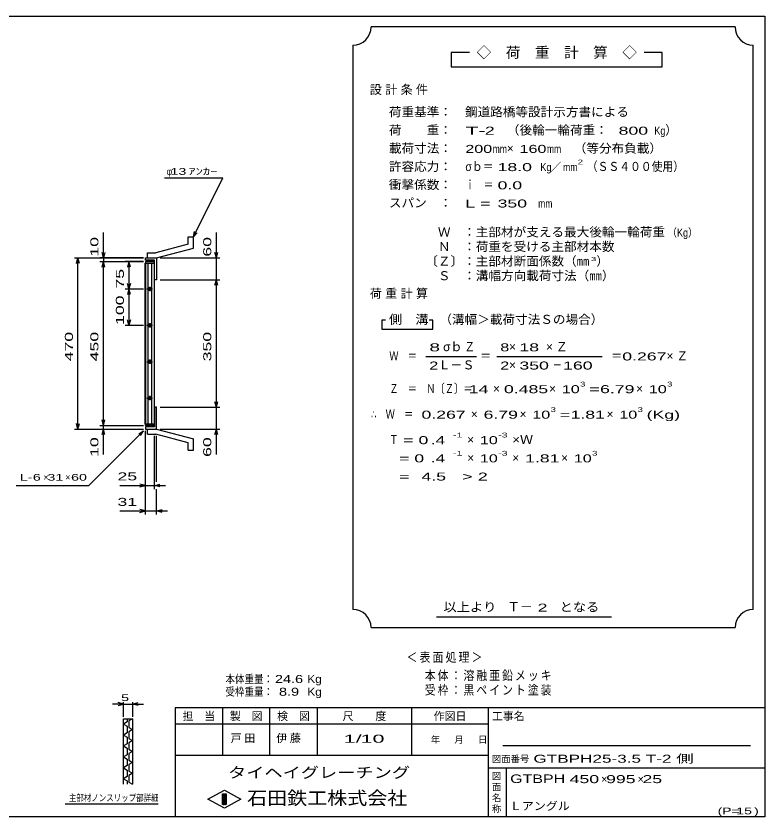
# Model space of a CAD drawing. Units: millimetres, scale not verified. Extents: x -1820 to 1736, y -1282 to 1048.
# Drawn here: x -321 to 1736, y -1152 to 1048 of the extents above; entities that cross this region are included whole.
import ezdxf
from ezdxf.enums import TextEntityAlignment as Align

# ---------------------------------------------------------------- set-up
doc = ezdxf.new("R2010")
doc.units = ezdxf.units.MM
doc.header["$LTSCALE"] = 10
for name, color, linetype, lineweight in [('0_2', 150, 'Continuous', 25), ('16', 3, 'Continuous', 25), ('19', 6, 'Continuous', 25), ('22', 4, 'Continuous', 25), ('24', 2, 'Continuous', 25), ('32', 4, 'Continuous', 25)]:
    doc.layers.add(name, color=color, linetype=linetype, lineweight=lineweight)
doc.styles.add('ベクトル', font='')
doc.styles.get('ベクトル').set_extended_font_data('ベクトル')

msp = doc.modelspace()

# ---------------------------------------------------------------- linework, layer by layer
at = {"layer": '0_2'}
for p, q in [((-1724, 1048.5), (1736, 1048.5)), ((1736, 1048.5), (1736, -1151.5)), ((1736, -851.5), (116, -851.5)), ((116, -851.5), (116, -1151.5)), ((246, -851.5), (246, -981.5)), ((376, -981.5), (376, -851.5)), ((506, -851.5), (506, -981.5)), ((766, -981.5), (766, -851.5)), ((976, -851.5), (976, -1151.5)), ((976, -896.5), (116, -896.5)), ((1696, -956.5), (1016, -956.5)), ((116, -981.5), (976, -981.5)), ((976, -1016.5), (1736, -1016.5)), ((1026, -1151.5), (1026, -1016.5)), ((206, -1102.5), (251, -1077.5)), ((251, -1077.5), (296, -1102.5)), ((246, -1087.5), (256, -1087.5)), ((246, -1117.5), (246, -1087.5)), ((246, -1087.5), (248, -1087.5)), ((248, -1087.5), (248, -1117.5)), ((250, -1117.5), (250, -1087.5)), ((250, -1087.5), (252, -1087.5)), ((252, -1087.5), (252, -1117.5)), ((254, -1117.5), (254, -1087.5)), ((254, -1087.5), (256, -1087.5)), ((256, -1087.5), (256, -1117.5)), ((256, -1087.5), (256, -1117.5)), ((251, -1127.5), (206, -1102.5)), ((256, -1117.5), (246, -1117.5)), ((248, -1117.5), (250, -1117.5)), ((296, -1102.5), (251, -1127.5)), ((252, -1117.5), (254, -1117.5)), ((1736, -1151.5), (-1724, -1151.5))]:
    msp.add_line(p, q, dxfattribs=at)
at = {"layer": '16'}
for p, q in [((59, 374), (34, 374)), ((34, 374), (34, 369.5)), ((59, 369.5), (59, 374)), ((33.3, -71.5), (33.3, 369.5)), ((33.3, 369.5), (34, 369.5)), ((34, 369.5), (59, 369.5)), ((34, 369.5), (34, -71.5)), ((59, 369.5), (34, 369.5)), ((41, 369.5), (41, -71.5)), ((52, -71.5), (52, 369.5)), ((59, -71.5), (59, 369.5)), ((38, 299), (54, 299)), ((48, 302), (44, 302)), ((44, 296), (48, 296)), ((46, 305), (46, 293)), ((38, 199), (54, 199)), ((48, 202), (44, 202)), ((46, 205), (46, 193)), ((44, 196), (48, 196)), ((38, 99), (54, 99)), ((48, 102), (44, 102)), ((44, 96), (48, 96)), ((46, 105), (46, 93)), ((48, 2), (44, 2)), ((46, 5), (46, -7)), ((38, -1), (54, -1)), ((44, -4), (48, -4)), ((34, -71.5), (33.3, -71.5)), ((34, -71.5), (59, -71.5)), ((34, -76), (34, -71.5)), ((34, -71.5), (59, -71.5)), ((59, -76), (34, -76)), ((59, -71.5), (59, -76))]:
    msp.add_line(p, q, dxfattribs=at)
for centre, radius, start, end in [((44, 299), 3, 90, 270), ((46, 299), 4, 46.6, 133.4), ((46, 299), 4, 226.6, 313.4), ((48, 299), 3, 270, 90), ((44, 199), 3, 90, 270), ((46, 199), 4, 46.6, 133.4), ((48, 199), 3, 270, 90), ((46, 199), 4, 226.6, 313.4), ((44, 99), 3, 90, 270), ((46, 99), 4, 46.6, 133.4), ((46, 99), 4, 226.6, 313.4), ((48, 99), 3, 270, 90), ((44, -1), 3, 90, 270), ((46, -1), 4, 46.6, 133.4), ((48, -1), 3, 270, 90), ((46, -1), 4, 226.6, 313.4)]:
    msp.add_arc(centre, radius, start, end, dxfattribs=at)
at = {"layer": '19'}
for p, q in [((152, 442), (166, 442)), ((152, 422), (152, 442)), ((166, 411), (166, 442)), ((152, 422), (63, 398)), ((40, 398), (63, 398)), ((40, 384), (40, 398)), ((65, 384), (166, 411)), ((34, 378), (34, 384)), ((34, 384), (64, 384)), ((59, 378), (34, 378)), ((40, 384), (65, 384)), ((59, 324), (59, 378)), ((64, 384), (65, 383)), ((65, 383), (65, 324)), ((65, 324), (59, 324)), ((65, -26), (59, -26)), ((59, -26), (59, -80)), ((65, -85), (65, -26)), ((34, -80), (34, -86)), ((59, -80), (34, -80)), ((34, -86), (64, -86)), ((40, -86), (65, -86)), ((40, -100), (40, -86)), ((64, -86), (65, -85)), ((65, -86), (166, -113)), ((40, -100), (63, -100)), ((152, -124), (63, -100)), ((152, -144), (152, -124)), ((166, -144), (166, -113)), ((152, -144), (166, -144))]:
    msp.add_line(p, q, dxfattribs=at)
at = {"layer": '22'}
for p, q in [((87, 604), (247, 604)), ((166, 442), (247, 604)), ((-81, 384), (-81, 454)), ((166, 442), (169, 456.6)), ((166, 442), (176, 453)), ((229, 384), (229, 454)), ((-81, 384), (-85, 399)), ((-77, 399), (-81, 384)), ((229, 384), (225, 399)), ((229, 384), (233, 399)), ((-161, 384), (29, 384)), ((-155, 369), (-151, 384)), ((-147, 369), (-151, 384)), ((-151, -86), (-151, 384)), ((29, 384), (-91, 384)), ((-91, 374), (29, 374)), ((-85, 359), (-81, 374)), ((-81, 384), (-81, 374)), ((-77, 359), (-81, 374)), ((-81, -76), (-81, 374)), ((29, 374), (-21, 374)), ((-11, 374), (-15, 359)), ((-7, 359), (-11, 374)), ((-11, 374), (-11, 299)), ((75, 384), (239, 384)), ((229, 324), (229, 384)), ((-11, 299), (-15, 314)), ((-7, 314), (-11, 299)), ((75, 324), (239, 324)), ((225, 309), (229, 324)), ((233, 309), (229, 324)), ((229, -26), (229, 324)), ((-21, 299), (29, 299)), ((-11, 299), (-15, 284)), ((-7, 284), (-11, 299)), ((-11, 299), (-11, 199)), ((-21, 199), (29, 199)), ((-11, 199), (-15, 214)), ((-7, 214), (-11, 199)), ((229, -26), (225, -11)), ((229, -26), (233, -11)), ((75, -26), (239, -26)), ((229, -86), (229, -26)), ((-81, -76), (-85, -61)), ((-81, -76), (-77, -61)), ((-161, -86), (29, -86)), ((-151, -86), (-155, -71)), ((-151, -86), (-147, -71)), ((-91, -76), (29, -76)), ((-91, -86), (29, -86)), ((-85, -101), (-81, -86)), ((-81, -86), (-81, -76)), ((-77, -101), (-81, -86)), ((-81, -156), (-81, -86)), ((75, -86), (239, -86)), ((225, -101), (229, -86)), ((233, -101), (229, -86)), ((229, -156), (229, -86)), ((-121, -241), (29, -91)), ((16, -99), (29, -91)), ((21, -104), (29, -91)), ((34, -251), (34, -91)), ((34, -321), (34, -91)), ((59, -251), (59, -105)), ((65, -231), (65, -105)), ((-321, -241), (-121, -241)), ((-36, -241), (34, -241)), ((34, -241), (19, -237)), ((19, -245), (34, -241)), ((34, -241), (59, -241)), ((59, -241), (74, -237)), ((74, -245), (59, -241)), ((59, -241), (89, -241)), ((65, -321), (65, -251)), ((34, -311), (19, -307)), ((65, -311), (80, -307)), ((-36, -311), (34, -311)), ((19, -315), (34, -311)), ((34, -311), (65, -311)), ((80, -315), (65, -311)), ((65, -311), (95, -311))]:
    msp.add_line(p, q, dxfattribs=at)
at = {"layer": '24', "color": 4}
for p, q in [((1654, 1018.5), (654, 1018.5)), ((604, 968.5), (604, -581.5)), ((1704, -581.5), (1704, 968.5)), ((924, 948.5), (874, 948.5)), ((874, 948.5), (874, 908.5)), ((1454, 948.5), (1404, 948.5)), ((1454, 908.5), (1454, 948.5)), ((874, 908.5), (1454, 908.5)), ((694, 213.5), (684, 213.5)), ((684, 213.5), (684, 188.5)), ((824, 213.5), (814, 213.5)), ((824, 188.5), (824, 213.5)), ((684, 188.5), (824, 188.5)), ((804, 113.5), (944, 113.5)), ((999, 113.5), (1289, 113.5)), ((834, -601.5), (1314, -601.5)), ((654, -631.5), (1654, -631.5))]:
    msp.add_line(p, q, dxfattribs=at)
for centre, start, end in [((604, 1018.5), 270, 0), ((1704, 1018.5), 180, 270), ((604, -631.5), 0, 90), ((1704, -631.5), 90, 180)]:
    msp.add_arc(centre, 50, start, end, dxfattribs=at)
at = {"layer": '32'}
for p, q in [((-26, -841.5), (-56, -841.5)), ((-26, -841.5), (-41, -837.5)), ((-41, -845.5), (-26, -841.5)), ((-26, -876.5), (-26, -836.5)), ((-26, -841.5), (-1, -841.5)), ((-1, -836.5), (-1, -876.5)), ((-1, -841.5), (14, -837.5)), ((14, -845.5), (-1, -841.5)), ((-1, -841.5), (29, -841.5)), ((-26, -881.5), (-1, -881.5)), ((-26, -1061.5), (-26, -881.5)), ((-16, -890.5), (-26, -896.5)), ((-26, -896.5), (-16, -902.5)), ((-16, -881.5), (-16, -890.5)), ((-1, -881.5), (-11, -887.5)), ((-11, -887.5), (-11, -905.5)), ((-1, -881.5), (-1, -1061.5)), ((-16, -920.5), (-26, -926.5)), ((-16, -902.5), (-16, -920.5)), ((-11, -905.5), (-1, -911.5)), ((-1, -911.5), (-11, -917.5)), ((-11, -917.5), (-11, -935.5)), ((-26, -926.5), (-16, -932.5)), ((-16, -932.5), (-16, -950.5)), ((-11, -935.5), (-1, -941.5)), ((-1, -941.5), (-11, -947.5)), ((-16, -950.5), (-26, -956.5)), ((-26, -956.5), (-16, -962.5)), ((-16, -962.5), (-16, -980.5)), ((-11, -947.5), (-11, -965.5)), ((-11, -965.5), (-1, -971.5)), ((-16, -980.5), (-26, -986.5)), ((-26, -986.5), (-16, -992.5)), ((-1, -971.5), (-11, -977.5)), ((-11, -977.5), (-11, -995.5)), ((-16, -1010.5), (-26, -1016.5)), ((-16, -992.5), (-16, -1010.5)), ((-11, -995.5), (-1, -1001.5)), ((-1, -1001.5), (-11, -1007.5)), ((-11, -1007.5), (-11, -1025.5)), ((-26, -1016.5), (-16, -1022.5)), ((-16, -1022.5), (-16, -1040.5)), ((-11, -1025.5), (-1, -1031.5)), ((-1, -1031.5), (-11, -1037.5)), ((-16, -1040.5), (-26, -1046.5)), ((-26, -1046.5), (-16, -1052.5)), ((-16, -1052.5), (-16, -1061.5)), ((-11, -1037.5), (-11, -1055.5)), ((-11, -1055.5), (-1, -1061.5)), ((69, -1116.5), (-186, -1116.5))]:
    msp.add_line(p, q, dxfattribs=at)

# ---------------------------------------------------------------- texts
at = {"layer": '0_2', "style": 'ベクトル'}
for s, height, p in [('担\u3000当', 21.99, (136, -874.5)), ('製\u3000図', 21.99, (266, -874.5)), ('検\u3000図', 21.99, (396, -874.5)), ('尺\u3000\u3000度', 21.99, (576, -874.5)), ('作図日', 21.99, (826, -874.5)), ('工事名', 21.99, (986, -874.5)), ('年', 18.3, (818, -939)), ('月', 18.3, (883, -939)), ('日', 18.3, (948, -939)), ('図面番号', 18.33, (986, -992)), ('図', 18.3, (986, -1039)), ('面', 18.3, (986, -1069)), ('名', 18.3, (986, -1099)), ('称', 18.3, (986, -1129))]:
    msp.add_text(s, height=height, dxfattribs=at).set_placement(p, align=Align.MIDDLE_LEFT)
at = {"layer": '0_2', "color": 222, "style": 'ベクトル'}
for s, height, width, p in [('タイヘイグレーチング', 29.33, 1.25, (261, -1029.5)), ('石田鉄工株式会社', 36.66, 1.1, (313.5, -1099.5))]:
    msp.add_text(s, height=height, dxfattribs=dict(at, width=width)).set_placement(p, align=Align.MIDDLE_LEFT)
at = {"layer": '22', "color": 2, "style": 'ベクトル'}
for s, height, p in [('φ', 18.3, (92, 621.5)), ('×', 18.3, (-246, -218.5)), ('×', 18.3, (-186, -218.5)), ('×', 22, (1286, -1047.5)), ('×', 22, (1386, -1047.5))]:
    msp.add_text(s, height=height, dxfattribs=at).set_placement(p, align=Align.MIDDLE_LEFT)
for s, height, width, p in [(' 13 ', 18.33, 1.6, (92, 621.5)), ('ｱﾝｶｰ', 18.33, 1.6, (152, 621.5)), ('L-', 18.33, 1.6, (-311, -218.5)), (' 6 ', 18.33, 1.6, (-286, -218.5)), (' 31 ', 18.33, 1.6, (-246, -218.5)), (' 60 ', 18.33, 1.6, (-181, -218.5)), (' 25 ', 21.99, 1.65, (-56, -216)), (' 31 ', 21.99, 1.65, (-56, -286)), ('本体重量：', 21.99, 0.85, (254, -772.5)), (' 24.6', 21.99, 1.35, (379, -772.5)), ('Kg', 21.99, 1.1, (479, -772.5)), ('受枠重量：', 21.99, 0.85, (254, -807.5)), ('  8.9', 21.99, 1.35, (379, -807.5)), ('Kg', 21.99, 1.1, (479, -807.5)), ('1/', 21.99, 2, (579, -936.5)), (' 10 ', 21.99, 2, (609, -936.5)), ('GTBPH25-3.5 T-2 側                   ', 21.99, 1.6, (1100, -991.5)), ('GTBPH', 23.46, 1.4, (1036, -1046.5)), (' 450 ', 21.99, 1.65, (1186, -1047.5)), (' 995 ', 21.99, 1.65, (1286, -1047.5)), (' 25 ', 21.99, 1.65, (1386, -1047.5)), ('Ｌアングル', 21.99, 1.1, (1035, -1121.5)), ('(P=', 18.33, 1.55, (1606, -1135)), (' 15 ', 18.33, 1.6, (1646, -1135)), (')', 18.3, 1.6, (1706, -1135))]:
    msp.add_text(s, height=height, dxfattribs=dict(at, width=width)).set_placement(p, align=Align.MIDDLE_LEFT)
at = {"layer": '22', "color": 2, "style": 'ベクトル', "width": 1.65}
for s, p in [(' 10 ', (-106, 374)), (' 60 ', (204, 374)), (' 75 ', (-36, 286.5)), (' 100 ', (-36, 186.5)), (' 470 ', (-176, 86.5)), (' 450 ', (-106, 86.5)), (' 350 ', (204, 86.5)), (' 10 ', (-106, -176)), (' 60 ', (204, -176))]:
    msp.add_text(s, height=21.99, rotation=90, dxfattribs=at).set_placement(p, align=Align.MIDDLE_LEFT)
at = {"layer": '22', "color": 2, "attachment_point": 4, "style": 'ベクトル'}
for s, insert, char_height in [('\\T1.2;\\W0.85;＜表面処理＞', (751.5, -714), 25.66), ('\\T1.19;\\W0.85;本体：溶融亜鉛メッキ', (801.5, -764), 25.66), ('\\T1.19;\\W0.85;受枠：黒ペイント塗装', (801.5, -804), 25.66), ('\\T1.25;戸田\u3000', (268.5, -936.5), 21.99), ('\\T1.25;伊藤\u3000', (393.5, -936.5), 21.99)]:
    msp.add_mtext(s, dxfattribs=dict(at, insert=insert, char_height=char_height))
at = {"layer": '24', "style": 'ベクトル'}
for s, height, p in [('◇\u3000荷\u3000重\u3000計\u3000算\u3000◇', 29.33, (944, 948.5)), ('）', 24.2, (1462, 735)), ('×', 24.2, (1027, 685)), ('／', 22, (1146.5, 633.5)), ('）', 24.2, (1273, 375)), ('σｂ', 24.19, (852, 140)), ('×', 24.2, (1033, 140)), ('Ｌ－Ｓ', 24.19, (839, 90)), ('×', 24.2, (1033, 90)), ('×', 24.2, (989, 25)), ('×', 24.2, (1143, 25)), ('×', 24.2, (1382, 25)), ('×', 24.2, (928, -45)), ('×', 24.2, (1062, -45)), ('×', 24.2, (1301, -45)), ('×', 24.2, (918, -115)), ('×', 24.2, (918, -165)), ('×', 24.2, (1042, -165)), ('×', 24.2, (1176, -165)), ('Ｔ－', 25.66, (1028, -574))]:
    msp.add_text(s, height=height, dxfattribs=at).set_placement(p, align=Align.MIDDLE_LEFT)
for s, height, width, p in [('荷重基準：\u3000', 24.19, 1.05, (703, 785)), ('鋼道路橋等設計示方書による', 24.19, 1.05, (912, 785)), ('荷\u3000\u3000重：\u3000', 24.19, 1.05, (703, 735)), ('（後輪一輪荷重：', 24.19, 1.05, (1027, 735)), ('T-', 21.99, 2, (913, 733.5)), (' 2 ', 21.99, 1.65, (953, 733.5)), ('  800', 21.99, 1.65, (1307, 733.5)), ('Kg', 21.99, 0.85, (1432, 733.5)), ('載荷寸法：\u3000', 24.19, 1.05, (703, 685)), ('200', 21.99, 1.5, (913, 683.5)), ('mm', 21.99, 0.8, (988, 683.5)), ('160', 21.99, 1.5, (1062, 683.5)), ('mm', 21.99, 0.8, (1137, 683.5)), ('\u3000（等分布負載）', 24.19, 1.05, (1176, 685)), ('許容応力：\u3000', 24.19, 1.05, (703, 635)), ('σｂ＝', 24.19, 0.9, (913, 635)), (' 18.0', 21.99, 1.65, (988, 633.5)), ('Kg', 21.99, 0.85, (1119, 633.5)), ('mm', 21.99, 0.8, (1181.5, 633.5)), ('2', 13.2, 1.5, (1221.5, 647.5)), ('（ＳＳ４００使用）', 24.19, 0.9, (1246.5, 635)), ('衝撃係数：\u3000', 24.19, 1.05, (703, 585)), ('ｉ\u3000＝', 24.19, 0.75, (913, 585)), (' 0.0', 21.99, 1.65, (988, 583.5)), ('スパン\u3000：\u3000', 24.19, 1.05, (703, 535)), ('L =', 21.99, 1.65, (913, 533.5)), (' 350 ', 21.99, 1.65, (988, 533.5)), ('mm', 21.99, 0.8, (1113, 533.5)), ('\u3000Ｗ\u3000：主部材が支える最大後輪一輪荷重', 24.19, 1.05, (803, 455)), ('（Kg）', 21.99, 0.85, (1468, 453.5)), ('\u3000Ｎ\u3000：荷重を受ける主部材本数', 24.19, 1.05, (803, 415)), ('〔Ｚ〕：主部材断面係数（㎜', 24.19, 1.05, (803, 375)), ('3', 11, 1.8, (1258, 381)), ('\u3000Ｓ\u3000：溝幅方向載荷寸法（㎜）', 24.19, 1.05, (803, 335)), ('側\u3000溝', 24.19, 1.1, (703, 215)), ('\u3000（溝幅＞載荷寸法Ｓの場合）', 24.19, 1.05, (807, 215)), ('8', 22, 1.8, (814, 138.5)), ('Ｚ', 24.2, 0.9, (910, 140)), ('8', 22, 1.5, (1009, 138.5)), (' 18 ', 21.99, 1.65, (1048, 138.5)), ('Ｗ\u3000＝', 24.19, 0.75, (704, 115)), ('＝', 24.2, 0.9, (954, 115)), ('＝', 24.2, 0.9, (1314, 115)), ('0.267', 21.99, 1.65, (1344, 113.5)), ('2', 22, 1.5, (814, 88.5)), ('2', 22, 1.5, (1009, 88.5)), (' 350 ', 21.99, 1.65, (1048, 88.5)), ('－', 24.2, 0.75, (1153, 90)), (' 160 ', 21.99, 1.65, (1168, 88.5)), ('3', 13.2, 1.5, (1228, 37.5)), ('3', 13.2, 1.5, (1467, 37.5)), ('Ｚ\u3000＝\u3000Ｎ〔Ｚ〕＝', 24.19, 0.75, (704, 25)), (' 14 ', 21.99, 1.65, (909, 23.5)), ('0.485', 21.99, 1.65, (1019, 23.5)), ('10', 21.99, 1.5, (1178, 23.5)), ('=', 22, 1.7, (1253, 23.5)), ('6.79', 21.99, 1.65, (1283, 23.5)), ('10', 21.99, 1.5, (1417, 23.5)), ('∴\u3000Ｗ\u3000＝', 24.19, 0.75, (654, -45)), (' 0.267', 21.99, 1.65, (779, -46.5)), ('6.79', 21.99, 1.65, (963, -46.5)), ('10', 21.99, 1.5, (1097, -46.5)), ('3', 13.2, 1.5, (1147, -32.5)), ('=', 22, 1.7, (1172, -46.5)), ('1.81', 21.99, 1.65, (1202, -46.5)), ('10', 21.99, 1.5, (1336, -46.5)), ('3', 13.2, 1.5, (1386, -32.5)), ('(Kg)', 21.99, 1.65, (1411, -46.5)), ('Ｔ', 24.2, 0.75, (704, -115)), (' = 0', 21.99, 1.65, (729, -116.5)), (' .4 ', 21.99, 1.65, (804, -116.5)), ('-1', 13.2, 1.65, (879, -102.5)), ('10', 21.99, 1.5, (953, -116.5)), ('-3', 13.2, 1.65, (1003, -102.5)), ('×Ｗ', 24.19, 1.1, (1042, -115)), ('-1', 13.2, 1.65, (879, -152.5)), ('-3', 13.2, 1.65, (1003, -152.5)), ('3', 13.2, 1.5, (1261, -152.5)), ('  = 0', 21.99, 1.65, (704, -166.5)), (' .4 ', 21.99, 1.65, (804, -166.5)), ('10', 21.99, 1.5, (953, -166.5)), ('1.81', 21.99, 1.65, (1077, -166.5)), ('10', 21.99, 1.5, (1211, -166.5)), ('  =', 21.99, 1.65, (704, -216.5)), (' 4.5', 21.99, 1.65, (779, -216.5)), ('>', 22, 1.7, (904, -216.5)), (' 2 ', 21.99, 1.65, (934, -216.5)), ('以上より\u3000', 24.19, 1.1, (853, -575)), (' 2 ', 21.99, 1.65, (1098, -576.5)), ('となる', 24.19, 1.1, (1172, -575))]:
    msp.add_text(s, height=height, dxfattribs=dict(at, width=width)).set_placement(p, align=Align.MIDDLE_LEFT)
at = {"layer": '24', "char_height": 24.19, "attachment_point": 4, "style": 'ベクトル'}
for s, insert in [('\\T1.28;設計条件', (650.5, 845)), ('\\T1.28;荷重計算', (650.5, 285)), ('\\T1.42;×Ｚ', (1134.5, 140)), ('\\T1.42;×Ｚ', (1465.5, 115))]:
    msp.add_mtext(s, dxfattribs=dict(at, insert=insert))
at = {"layer": '32', "color": 2, "style": 'ベクトル'}
for s, width, p in [(' 5 ', 1.6, (-43.5, -824)), ('主部材ノンスリップ部詳細', 0.8, (-176, -1099))]:
    msp.add_text(s, height=18.33, dxfattribs=dict(at, width=width)).set_placement(p, align=Align.MIDDLE_LEFT)

doc.saveas('drawing.dxf')
